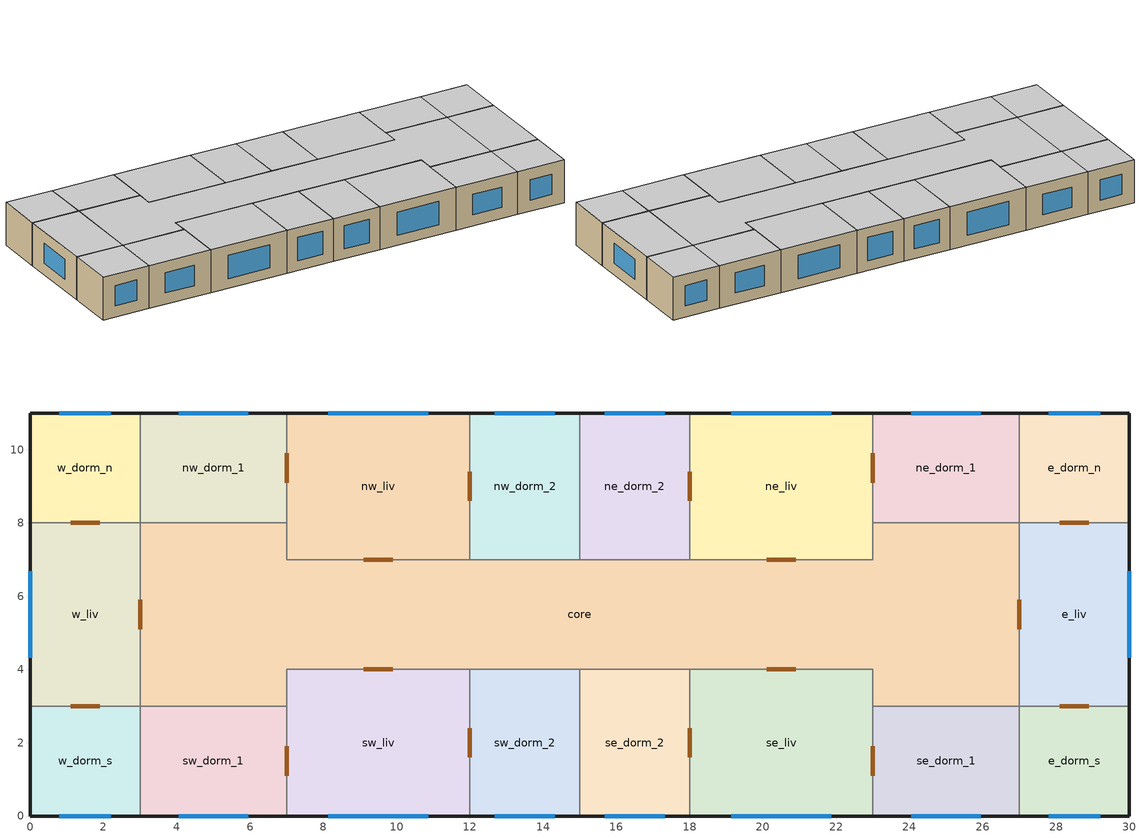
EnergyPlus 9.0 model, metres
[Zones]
e_dorm_n
 floor othersideconditionsmodel (floor): 30,11 30,8 27,8 27,11 z0
 wall outside (ext_wall): 30,8 30,11 27,11 z0:2.7
 wall to e_liv (int_wall): 27,8 30,8 z0:2.7
 wall to ne_dorm_1 (int_wall): 27,11 27,8 z0:2.7
 window (simple_window): 29.2,11 27.8,11 z0.71:1.99
 door inside (door_3cm): 28.1,8 28.9,8 z0:2.1
 ceiling adiabatic (floor): 27,11 27,8 30,8 30,11 z2.7
e_dorm_s
 floor othersideconditionsmodel (floor): 30,3 30,0 27,0 27,3 z0
 wall outside (ext_wall): 27,0 30,0 30,3 z0:2.7
 wall to e_liv (int_wall): 30,3 27,3 z0:2.7
 wall to se_dorm_1 (int_wall): 27,3 27,0 z0:2.7
 window (simple_window): 27.8,0 29.2,0 z0.71:1.99
 door inside (door_3cm): 28.9,3 28.1,3 z0:2.1
 ceiling adiabatic (floor): 27,3 27,0 30,0 30,3 z2.7
e_liv
 floor othersideconditionsmodel (floor): 30,8 30,3 27,3 27,8 z0
 wall outside (ext_wall): 30,3 30,8 z0:2.7
 wall to core (int_wall): 27,8 27,3 z0:2.7
 window (simple_window): 30,4.32 30,6.68 z0.71:1.99
 door inside (door_3cm): 27,5.9 27,5.1 z0:2.1
 ceiling adiabatic (floor): 27,8 27,3 30,3 30,8 z2.7
ne_dorm_1
 floor othersideconditionsmodel (floor): 27,11 27,8 23,8 23,11 z0
 wall outside (ext_wall): 27,11 23,11 z0:2.7
 wall to core (int_wall): 23,8 27,8 z0:2.7
 wall to ne_liv (int_wall): 23,11 23,8 z0:2.7
 window (simple_window): 25.95,11 24.05,11 z0.71:1.99
 door inside (door_3cm): 23,9.9 23,9.1 z0:2.1
 ceiling adiabatic (floor): 23,11 23,8 27,8 27,11 z2.7
ne_dorm_2
 floor othersideconditionsmodel (floor): 18,11 18,7 15,7 15,11 z0
 wall outside (ext_wall): 18,11 15,11 z0:2.7
 wall to ne_liv (int_wall): 18,7 18,11 z0:2.7
 wall to core (int_wall): 15,7 18,7 z0:2.7
 wall to nw_dorm_2 (int_wall): 15,11 15,7 z0:2.7
 window (simple_window): 17.32,11 15.69,11 z0.61:2.08
 door inside (door_3cm): 18,8.6 18,9.4 z0:2.1
 ceiling adiabatic (floor): 15,11 15,7 18,7 18,11 z2.7
ne_liv
 floor othersideconditionsmodel (floor): 23,11 23,7 18,7 18,11 z0
 wall outside (ext_wall): 23,11 18,11 z0:2.7
 wall to core (int_wall): 18,7 23,7 23,8 z0:2.7
 window (simple_window): 21.86,11 19.14,11 z0.61:2.08
 door inside (door_3cm): 20.1,7 20.9,7 z0:2.1
 ceiling adiabatic (floor): 18,11 18,7 23,7 23,11 z2.7
nw_dorm_2
 floor othersideconditionsmodel (floor): 15,11 15,7 12,7 12,11 z0
 wall outside (ext_wall): 15,11 12,11 z0:2.7
 wall to core (int_wall): 12,7 15,7 z0:2.7
 wall to nw_liv (int_wall): 12,11 12,7 z0:2.7
 window (simple_window): 14.31,11 12.69,11 z0.61:2.08
 door inside (door_3cm): 12,9.4 12,8.6 z0:2.1
 ceiling adiabatic (floor): 12,11 12,7 15,7 15,11 z2.7
nw_dorm_1
 floor othersideconditionsmodel (floor): 7,11 7,8 3,8 3,11 z0
 wall outside (ext_wall): 7,11 3,11 z0:2.7
 wall to nw_liv (int_wall): 7,8 7,11 z0:2.7
 wall to core (int_wall): 3,8 7,8 z0:2.7
 wall to w_dorm_n (int_wall): 3,11 3,8 z0:2.7
 window (simple_window): 5.95,11 4.05,11 z0.71:1.99
 door inside (door_3cm): 7,9.1 7,9.9 z0:2.1
 ceiling adiabatic (floor): 3,11 3,8 7,8 7,11 z2.7
nw_liv
 floor othersideconditionsmodel (floor): 12,11 12,7 7,7 7,11 z0
 wall outside (ext_wall): 12,11 7,11 z0:2.7
 wall to core (int_wall): 7,8 7,7 12,7 z0:2.7
 window (simple_window): 10.86,11 8.14,11 z0.61:2.08
 door inside (door_3cm): 9.1,7 9.9,7 z0:2.1
 ceiling adiabatic (floor): 7,11 7,7 12,7 12,11 z2.7
se_dorm_1
 floor othersideconditionsmodel (floor): 27,3 27,0 23,0 23,3 z0
 wall outside (ext_wall): 23,0 27,0 z0:2.7
 wall to core (int_wall): 27,3 23,3 z0:2.7
 wall to se_liv (int_wall): 23,3 23,0 z0:2.7
 window (simple_window): 24.05,0 25.95,0 z0.71:1.99
 door inside (door_3cm): 23,1.9 23,1.1 z0:2.1
 ceiling adiabatic (floor): 23,3 23,0 27,0 27,3 z2.7
se_dorm_2
 floor othersideconditionsmodel (floor): 18,4 18,0 15,0 15,4 z0
 wall outside (ext_wall): 15,0 18,0 z0:2.7
 wall to se_liv (int_wall): 18,0 18,4 z0:2.7
 wall to core (int_wall): 18,4 15,4 z0:2.7
 wall to sw_dorm_2 (int_wall): 15,4 15,0 z0:2.7
 window (simple_window): 15.69,0 17.32,0 z0.61:2.08
 door inside (door_3cm): 18,1.6 18,2.4 z0:2.1
 ceiling adiabatic (floor): 15,4 15,0 18,0 18,4 z2.7
se_liv
 floor othersideconditionsmodel (floor): 23,4 23,0 18,0 18,4 z0
 wall outside (ext_wall): 18,0 23,0 z0:2.7
 wall to core (int_wall): 23,3 23,4 18,4 z0:2.7
 window (simple_window): 19.14,0 21.86,0 z0.61:2.08
 door inside (door_3cm): 20.9,4 20.1,4 z0:2.1
 ceiling adiabatic (floor): 18,4 18,0 23,0 23,4 z2.7
sw_dorm_2
 floor othersideconditionsmodel (floor): 15,4 15,0 12,0 12,4 z0
 wall outside (ext_wall): 12,0 15,0 z0:2.7
 wall to core (int_wall): 15,4 12,4 z0:2.7
 wall to sw_liv (int_wall): 12,4 12,0 z0:2.7
 window (simple_window): 12.69,0 14.31,0 z0.61:2.08
 door inside (door_3cm): 12,2.4 12,1.6 z0:2.1
 ceiling adiabatic (floor): 12,4 12,0 15,0 15,4 z2.7
sw_dorm_1
 floor othersideconditionsmodel (floor): 7,3 7,0 3,0 3,3 z0
 wall outside (ext_wall): 3,0 7,0 z0:2.7
 wall to sw_liv (int_wall): 7,0 7,3 z0:2.7
 wall to core (int_wall): 7,3 3,3 z0:2.7
 wall to w_dorm_s (int_wall): 3,3 3,0 z0:2.7
 window (simple_window): 4.05,0 5.95,0 z0.71:1.99
 door inside (door_3cm): 7,1.1 7,1.9 z0:2.1
 ceiling adiabatic (floor): 3,3 3,0 7,0 7,3 z2.7
sw_liv
 floor othersideconditionsmodel (floor): 12,4 12,0 7,0 7,4 z0
 wall outside (ext_wall): 7,0 12,0 z0:2.7
 wall to core (int_wall): 12,4 7,4 7,3 z0:2.7
 window (simple_window): 8.14,0 10.86,0 z0.61:2.08
 door inside (door_3cm): 9.9,4 9.1,4 z0:2.1
 ceiling adiabatic (floor): 7,4 7,0 12,0 12,4 z2.7
w_dorm_n
 floor othersideconditionsmodel (floor): 3,11 3,8 0,8 0,11 z0
 wall outside (ext_wall): 3,11 0,11 0,8 z0:2.7
 wall to w_liv (int_wall): 0,8 3,8 z0:2.7
 window (simple_window): 2.21,11 0.8,11 z0.71:1.99
 door inside (door_3cm): 1.1,8 1.9,8 z0:2.1
 ceiling adiabatic (floor): 0,11 0,8 3,8 3,11 z2.7
w_dorm_s
 floor othersideconditionsmodel (floor): 3,3 3,0 0,0 0,3 z0
 wall outside (ext_wall): 0,3 0,0 3,0 z0:2.7
 wall to w_liv (int_wall): 3,3 0,3 z0:2.7
 window (simple_window): 0.8,0 2.21,0 z0.71:1.99
 door inside (door_3cm): 1.9,3 1.1,3 z0:2.1
 ceiling adiabatic (floor): 0,3 0,0 3,0 3,3 z2.7
w_liv
 floor othersideconditionsmodel (floor): 3,8 3,3 0,3 0,8 z0
 wall outside (ext_wall): 0,8 0,3 z0:2.7
 wall to core (int_wall): 3,3 3,8 z0:2.7
 window (simple_window): 0,6.68 0,4.32 z0.71:1.99
 door inside (door_3cm): 3,5.1 3,5.9 z0:2.1
 ceiling adiabatic (floor): 0,8 0,3 3,3 3,8 z2.7
core
 floor othersideconditionsmodel (floor): 27,8 27,3 23,3 23,4 7,4 7,3 3,3 3,8 7,8 7,7 23,7 23,8 z0
 ceiling adiabatic (floor): 3,8 3,3 7,3 7,4 23,4 23,3 27,3 27,8 23,8 23,7 7,7 7,8 z2.7
[Building]
1st_storey: Loads convergence tolerance value=0.04; Maximum number of warmup days=25; Minimum number of warmup days=6; North axis=0; Solar distribution=FullInteriorAndExteriorWithReflections; Temperature convergence tolerance value=0.4; Terrain=City
[Site:GroundDomain:Slab]
ground_domain: 1, 0.4, 1.6, 10, No, Full, 6, 5, Timestep, ground_coupled_oscm, OnGrade, 1250, 30, 50, 1500, 1.5, finite_diff, Site:GroundTemperature:Undisturbed:FiniteDifference, No
[Site:GroundTemperature:Undisturbed:FiniteDifference]
finite_diff: 0.4, 1250, 30, 50, 1500, 1.5
[Construction]
ext_wall; int_wall: concreto_10cm
floor: impermeabilizacao, concreto_5cm, contrapiso, piso_ceramico
door_3cm: porta_mad_int_3cm
simple_window: vid_0.87
[Material] Thermal absorptance=0.9
Name | Conductivity | Density | Roughness | Solar absorptance | Specific heat | Thickness | Visible absorptance
concreto_5cm | 1.75 | 2200 | MediumRough | 0.7 | 1000 | 0.05 | 0.7
concreto_10cm | 1.75 | 2200 | Rough | 0.5 | 1000 | 0.1 | 0.5
contrapiso | 1.15 | 2000 | MediumRough | 0.7 | 1000 | 0.02 | 0.7
impermeabilizacao | 0.23 | 1000 | Smooth | 0.7 | 920 | 0.0001 | 0.7
piso_ceramico | 1.05 | 2000 | Smooth | 0.7 | 920 | 0.0075 | 0.7
porta_mad_int_3cm | 0.15 | 650 | MediumSmooth | 0.5 | 2300 | 0.03 | 0.5
[WindowMaterial:SimpleGlazingSystem]
vid_0.87: Solar heat gain coefficient=0.87; U factor=5.7
[People] Fraction radiant=0.3; Number of people calculation method=People
Name | Zone or zonelist | Activity level schedule | Number of people | Number of people schedule
people_e_dorm_n | e_dorm_n | sch_activ_dorm | 2 | sch_occup_dorm
people_e_dorm_s | e_dorm_s | sch_activ_dorm | 2 | sch_occup_dorm
people_e_liv | e_liv | sch_activ_liv | 4 | sch_occup_liv
people_ne_dorm_1 | ne_dorm_1 | sch_activ_dorm | 2 | sch_occup_dorm
people_ne_dorm_2 | ne_dorm_2 | sch_activ_dorm | 2 | sch_occup_dorm
people_ne_liv | ne_liv | sch_activ_liv | 4 | sch_occup_liv
people_nw_dorm_2 | nw_dorm_2 | sch_activ_dorm | 2 | sch_occup_dorm
people_nw_dorm_1 | nw_dorm_1 | sch_activ_dorm | 2 | sch_occup_dorm
people_nw_liv | nw_liv | sch_activ_liv | 4 | sch_occup_liv
people_se_dorm_1 | se_dorm_1 | sch_activ_dorm | 2 | sch_occup_dorm
people_se_dorm_2 | se_dorm_2 | sch_activ_dorm | 2 | sch_occup_dorm
people_se_liv | se_liv | sch_activ_liv | 4 | sch_occup_liv
people_sw_dorm_2 | sw_dorm_2 | sch_activ_dorm | 2 | sch_occup_dorm
people_sw_dorm_1 | sw_dorm_1 | sch_activ_dorm | 2 | sch_occup_dorm
people_sw_liv | sw_liv | sch_activ_liv | 4 | sch_occup_liv
people_w_dorm_n | w_dorm_n | sch_activ_dorm | 2 | sch_occup_dorm
people_w_dorm_s | w_dorm_s | sch_activ_dorm | 2 | sch_occup_dorm
people_w_liv | w_liv | sch_activ_liv | 4 | sch_occup_liv
[ThermostatSetpoint:DualSetpoint]
thermostat_setpoint: Cooling setpoint temperature schedule=sch_hvac_23; Heating setpoint temperature schedule=sch_hvac_18
[Zone] Multiplier=1
e_dorm_n; e_dorm_s; e_liv; ne_dorm_1; ne_dorm_2; ne_liv; nw_dorm_2; nw_dorm_1; nw_liv; se_dorm_1; se_dorm_2; se_liv; sw_dorm_2; sw_dorm_1; sw_liv; w_dorm_n; w_dorm_s; w_liv; core
[ZoneControl:Thermostat] Control 1=thermostat_setpoint; Control type schedule=sch_hvac_4
Name | Zone or zonelist
thermostat_e_dorm_n | e_dorm_n
thermostat_e_dorm_s | e_dorm_s
thermostat_e_liv | e_liv
thermostat_ne_dorm_1 | ne_dorm_1
thermostat_ne_dorm_2 | ne_dorm_2
thermostat_ne_liv | ne_liv
thermostat_nw_dorm_2 | nw_dorm_2
thermostat_nw_dorm_1 | nw_dorm_1
thermostat_nw_liv | nw_liv
thermostat_se_dorm_1 | se_dorm_1
thermostat_se_dorm_2 | se_dorm_2
thermostat_se_liv | se_liv
thermostat_sw_dorm_2 | sw_dorm_2
thermostat_sw_dorm_1 | sw_dorm_1
thermostat_sw_liv | sw_liv
thermostat_w_dorm_n | w_dorm_n
thermostat_w_dorm_s | w_dorm_s
thermostat_w_liv | w_liv
[Zone equipment]
e_dorm_n: hvac_e_dorm_n
e_dorm_s: hvac_e_dorm_s
e_liv: hvac_e_liv
ne_dorm_1: hvac_ne_dorm_1
ne_dorm_2: hvac_ne_dorm_2
ne_liv: hvac_ne_liv
nw_dorm_2: hvac_nw_dorm_2
nw_dorm_1: hvac_nw_dorm_1
nw_liv: hvac_nw_liv
se_dorm_1: hvac_se_dorm_1
se_dorm_2: hvac_se_dorm_2
se_liv: hvac_se_liv
sw_dorm_2: hvac_sw_dorm_2
sw_dorm_1: hvac_sw_dorm_1
sw_liv: hvac_sw_liv
w_dorm_n: hvac_w_dorm_n
w_dorm_s: hvac_w_dorm_s
w_liv: hvac_w_liv
[ZoneHVAC:IdealLoadsAirSystem] Cooling limit=NoLimit; Cooling sensible heat ratio=0.7; Dehumidification control type=None; Demand controlled ventilation type=None; Heat recovery type=None; Heating limit=NoLimit; Humidification control type=None; Latent heat recovery effectiveness=0.65; Maximum heating supply air humidity ratio=0.0156; Maximum heating supply air temperature=50; Minimum cooling supply air humidity ratio=0.0077; Minimum cooling supply air temperature=13; Outdoor air economizer type=NoEconomizer; Sensible heat recovery effectiveness=0.7
Name | Availability schedule
hvac_e_dorm_n; hvac_e_dorm_s; hvac_ne_dorm_1; hvac_ne_dorm_2; hvac_nw_dorm_2; hvac_nw_dorm_1; hvac_se_dorm_1; hvac_se_dorm_2; hvac_sw_dorm_2; hvac_sw_dorm_1; hvac_w_dorm_n; hvac_w_dorm_s | sch_hvac_dorm
hvac_e_liv; hvac_ne_liv; hvac_nw_liv; hvac_se_liv; hvac_sw_liv; hvac_w_liv | sch_hvac_liv
[SurfaceProperty:OtherSideConditionsModel]
ground_coupled_oscm: Type of modeling=GroundCoupledSurface
[Schedule:Compact]
sch_hvac_4: Through: 12/31, For: AllDays, Until: 24:00, 4
sch_hvac_18: Through: 12/31, For: AllDays, Until: 24:00, 18
sch_hvac_23: Through: 12/31, For: AllDays, Until: 24:00, 23
sch_hvac_liv: Through: 12/31, For: AllDays, Until: 14:00, 0, Until: 22:00, 1, Until: 24:00, 0
sch_hvac_dorm: Through: 12/31, For: AllDays, Until: 08:00, 1, Until: 22:00, 0, Until: 24:00, 1
sch_activ_dorm: Through: 12/31, For:AllDays, Until: 24:00, 81
sch_activ_liv: Through: 12/31, For:AllDays, Until: 24:00, 108
sch_occup_dorm: Through: 12/31, For: AllDays, Until: 08:00, 1, Until: 22:00, 0, Until 24:00, 1
sch_occup_liv: Through: 12/31, For: AllDays, Until: 14:00, 0, Until: 18:00, 0.5, Until: 22:00, 1, Until: 24:00, 0
[AirflowNetwork:MultiZone:Component:DetailedOpening] Discharge coefficient for opening factor 1=0.001; Discharge coefficient for opening factor 2=0.65; Extra crack length or height of pivoting axis=0; Height factor for opening factor 1=1; Height factor for opening factor 2=1; Number of sets of opening factor data=2; Opening factor 1=0; Opening factor 2=1; Start height factor for opening factor 1=0; Start height factor for opening factor 2=0; Type of rectangular large vertical opening lvo=NonPivoted; Width factor for opening factor 1=0
Name | Air mass flow coefficient when opening is closed | Air mass flow exponent when opening is closed | Width factor for opening factor 2
window_opening | 0.00028 | 0.63 | 0.45
door_opening | 0.0024 | 0.59 | 1
[AirflowNetwork:MultiZone:Surface] Ventilation control mode=NoVent; Window door opening factor or crack factor=1
Name | Leakage component | Surface
afn_w_liv_window_w | window_opening | w_liv_window_w
afn_w_dorm_s_window_s | window_opening | w_dorm_s_window_s
afn_w_dorm_n_window_n | window_opening | w_dorm_n_window_n
afn_sw_liv_window_s | window_opening | sw_liv_window_s
afn_sw_dorm_1_window_s | window_opening | sw_dorm_1_window_s
afn_sw_dorm_2_window_s | window_opening | sw_dorm_2_window_s
afn_e_liv_window_e | window_opening | e_liv_window_e
afn_e_dorm_n_window_n | window_opening | e_dorm_n_window_n
afn_e_dorm_s_window_s | window_opening | e_dorm_s_window_s
afn_se_liv_window_s | window_opening | se_liv_window_s
afn_se_dorm_2_window_s | window_opening | se_dorm_2_window_s
afn_se_dorm_1_window_s | window_opening | se_dorm_1_window_s
afn_ne_liv_window_n | window_opening | ne_liv_window_n
afn_ne_dorm_1_window_n | window_opening | ne_dorm_1_window_n
afn_ne_dorm_2_window_n | window_opening | ne_dorm_2_window_n
afn_nw_liv_window_n | window_opening | nw_liv_window_n
afn_nw_dorm_2_window_n | window_opening | nw_dorm_2_window_n
afn_nw_dorm_1_window_n | window_opening | nw_dorm_1_window_n
afn_sw_liv_door_w | door_opening | sw_liv_door_w
afn_sw_liv_door_e | door_opening | sw_liv_door_e
afn_se_liv_door_w | door_opening | se_liv_door_w
afn_se_liv_door_e | door_opening | se_liv_door_e
afn_e_liv_door_s | door_opening | e_liv_door_s
afn_e_liv_door_n | door_opening | e_liv_door_n
afn_ne_liv_door_e | door_opening | ne_liv_door_e
afn_ne_liv_door_w | door_opening | ne_liv_door_w
afn_nw_liv_door_e | door_opening | nw_liv_door_e
afn_nw_liv_door_w | door_opening | nw_liv_door_w
afn_w_liv_door_n | door_opening | w_liv_door_n
afn_w_liv_door_s | door_opening | w_liv_door_s
afn_core_door_s1 | door_opening | core_door_s1
afn_core_door_s2 | door_opening | core_door_s2
afn_core_door_e | door_opening | core_door_e
afn_core_door_n1 | door_opening | core_door_n1
afn_core_door_n2 | door_opening | core_door_n2
afn_core_door_w | door_opening | core_door_w
[AirflowNetwork:MultiZone:Zone]
Name | Zone
afn_w_liv | w_liv
afn_w_dorm_s | w_dorm_s
afn_w_dorm_n | w_dorm_n
afn_sw_liv | sw_liv
afn_sw_dorm_1 | sw_dorm_1
afn_sw_dorm_2 | sw_dorm_2
afn_e_liv | e_liv
afn_e_dorm_n | e_dorm_n
afn_e_dorm_s | e_dorm_s
afn_se_liv | se_liv
afn_se_dorm_2 | se_dorm_2
afn_se_dorm_1 | se_dorm_1
afn_ne_liv | ne_liv
afn_ne_dorm_1 | ne_dorm_1
afn_ne_dorm_2 | ne_dorm_2
afn_nw_liv | nw_liv
afn_nw_dorm_2 | nw_dorm_2
afn_nw_dorm_1 | nw_dorm_1
afn_core | core
[AirflowNetwork:SimulationControl]
afn_control: Absolute airflow convergence tolerance=1e-06; Airflownetwork control=MultizoneWithoutDistribution; Azimuth angle of long axis of building=90; Building type=LowRise; Convergence acceleration limit=-0.5; Height selection for local wind pressure calculation=OpeningHeight; Initialization type=LinearInitializationMethod; Maximum number of iterations=500; Ratio of building width along short axis to width along long axis=0.5; Relative airflow convergence tolerance=0.0001; Wind pressure coefficient type=SurfaceAverageCalculation
